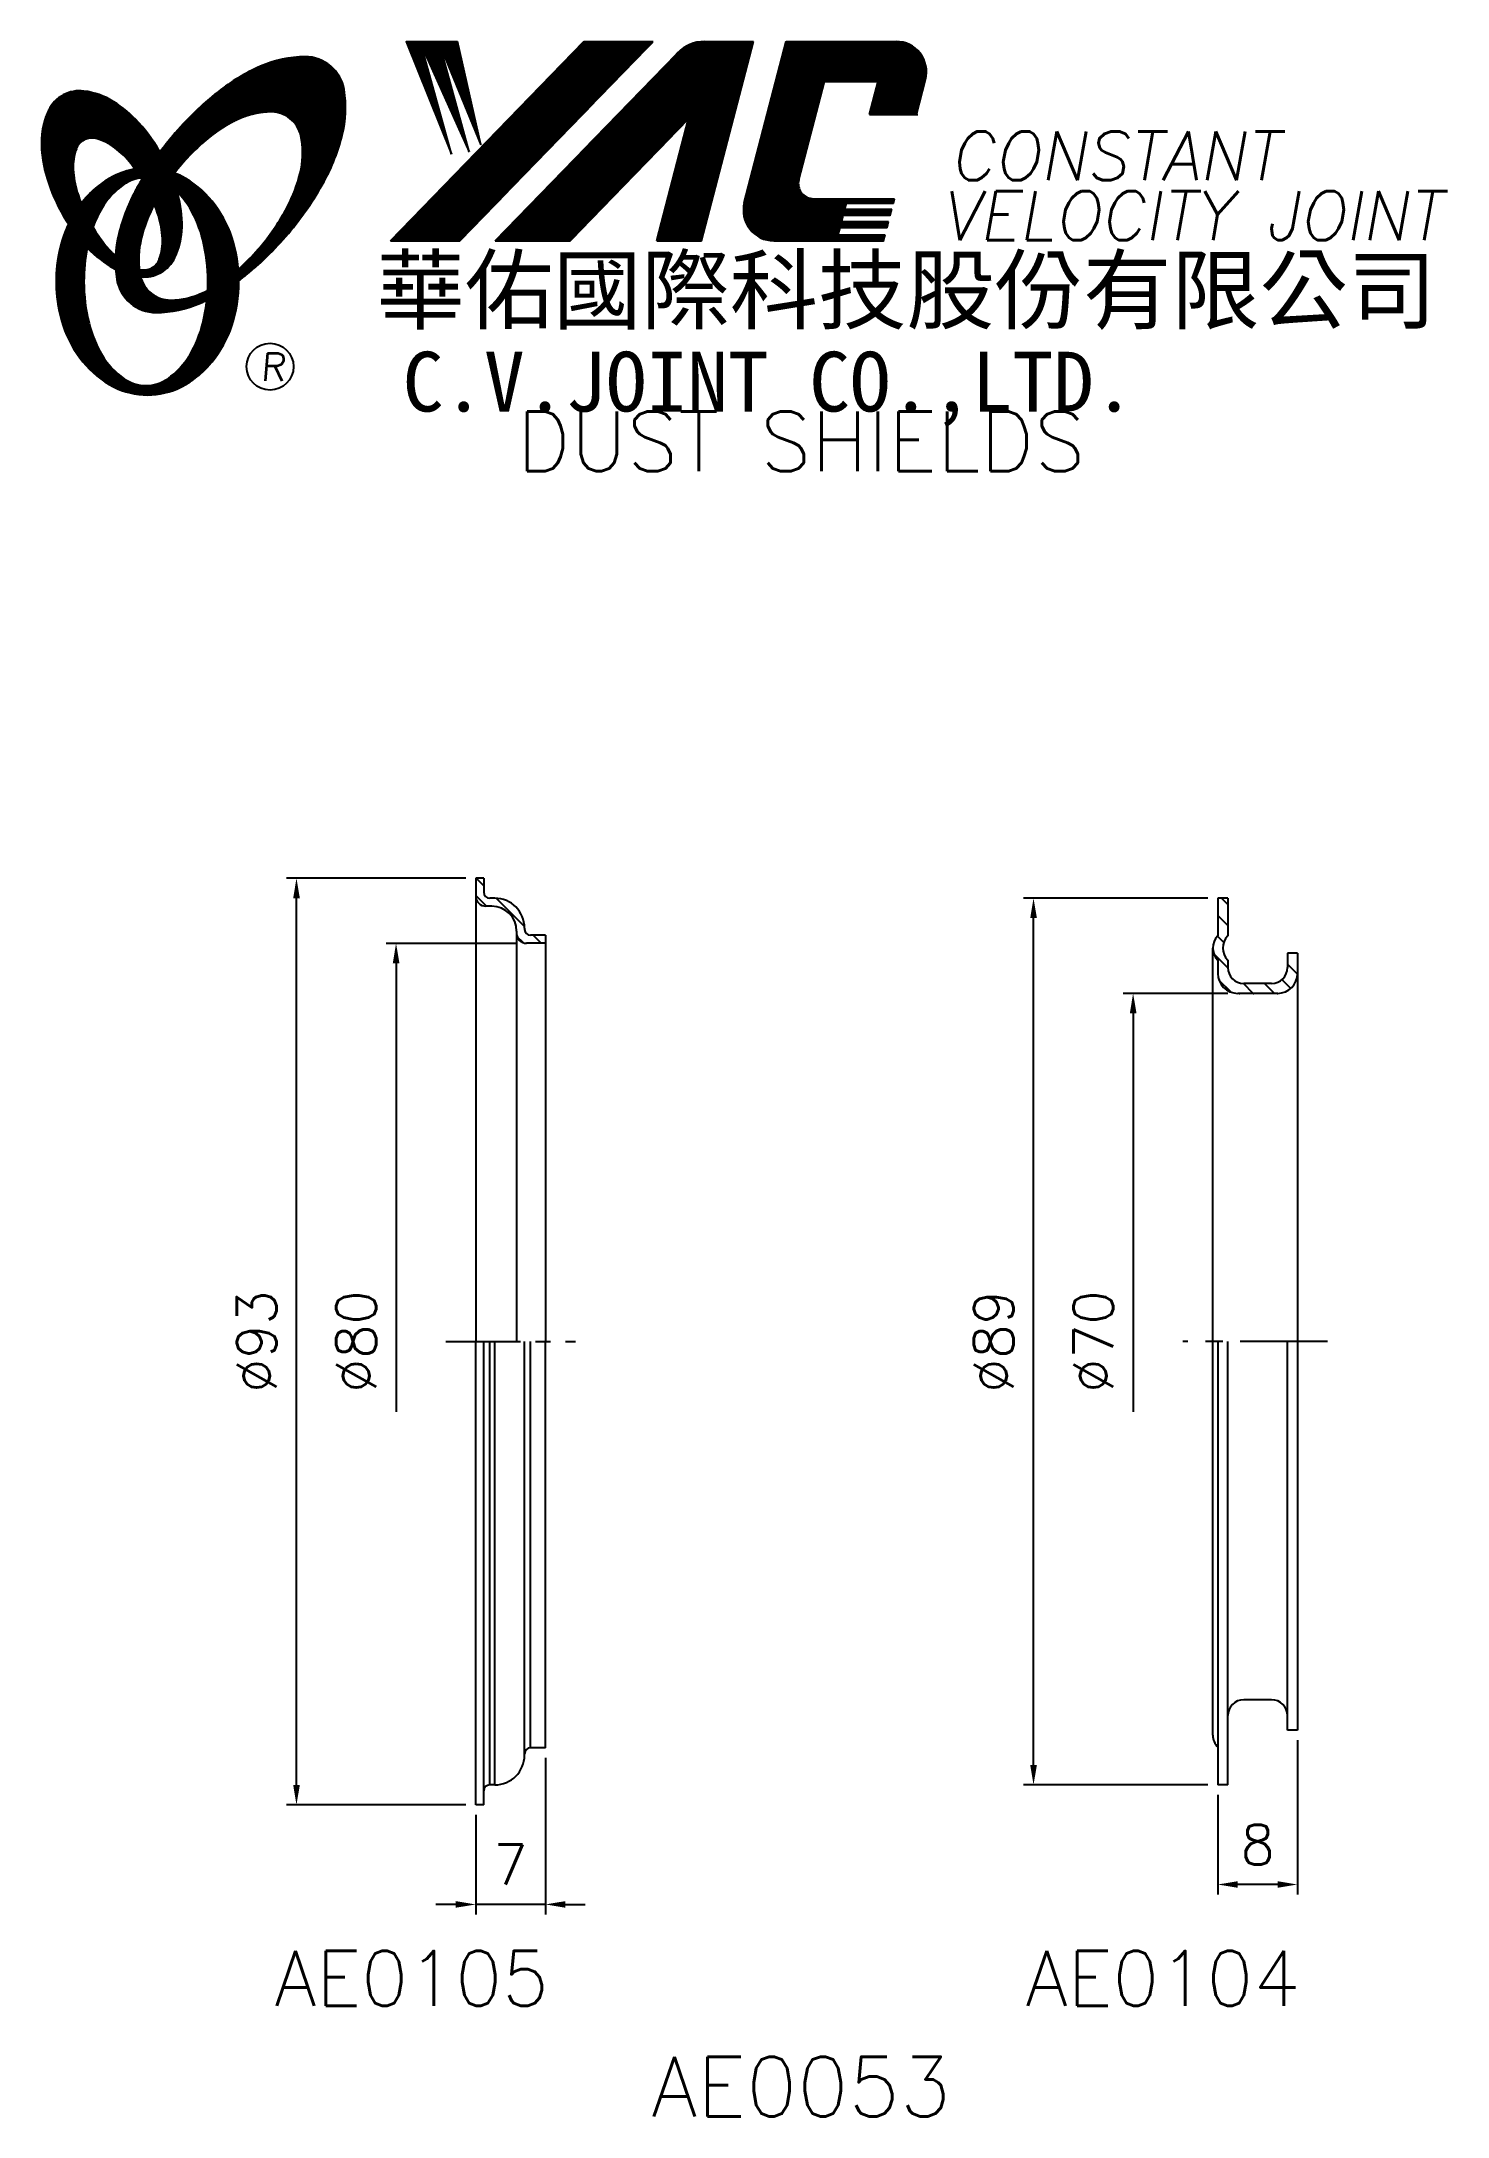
# Model space of a CAD drawing. Extents: x 95 to 237, y -5 to 204.
import ezdxf
from ezdxf.enums import TextEntityAlignment as Align

# ---------------------------------------------------------------- set-up
doc = ezdxf.new("R2010")
doc.units = 0
doc.header["$LTSCALE"] = 10
doc.header["$MEASUREMENT"] = 0
doc.linetypes.add('CENTER', pattern=[2, 1.25, -0.25, 0.25, -0.25])
doc.layers.get('0').update_dxf_attribs({"linetype": 'CONTINUOUS'})
doc.layers.get('DEFPOINTS').update_dxf_attribs({"linetype": 'CONTINUOUS'})
doc.layers.add('4', color=4, linetype='CONTINUOUS')
doc.styles.add('CHINA', font='KAIU.TTF')
doc.styles.add('ITALICC', font='simplex.shx')
doc.dimstyles.new('STANDARD$0', dxfattribs={"dimtxt": 4, "dimasz": 2, "dimexe": 1, "dimexo": 1, "dimgap": 2, "dimtad": 1, "dimdec": 4, "dimzin": 10, "dimtxsty": 'ITALICC', "dimcen": 2, "dimclrd": 5, "dimclre": 5, "dimclrt": 18, "dimaunit": 1, "dimazin": 3, "dimtp": 0.1, "dimtfac": 0.7, "dimtdec": 4, "dimtmove": 0, "dimatfit": 3, "dimtolj": 1, "dimtzin": 10})
pattern_1 = [(45, (-3.624599, -3.868197), (-0.00883883476, 0.00883883476), [])]
pattern_2 = [(45, (164.965947, -40.172606), (-0.00727476112, 0.00727476112), [])]

# ---------------------------------------------------------------- blocks, each defined once
blk = doc.blocks.new('*D17')
at = {"color": 5, "linetype": 'BYBLOCK'}
for p, q in [((214.51, 108.02), (204.01, 108.02)), ((205.01, 106.02), (205.01, 66.02))]:
    blk.add_line(p, q, dxfattribs=at)
blk.add_solid([(204.68, 106.02), (205.35, 106.02), (205.01, 108.02)], dxfattribs=at)
at = {"layer": 'DEFPOINTS', "color": 0, "linetype": 'BYBLOCK'}
for p in [(205.01, 108.02), (215.51, 108.02), (213.01, 38.12)]:
    blk.add_point(p, dxfattribs=at)
at = {"color": 18, "linetype": 'BYBLOCK', "insert": (201.01, 73.07), "char_height": 4, "attachment_point": 5, "rotation": 90, "style": 'ITALICC'}
blk.add_mtext('\\A1;∅70', dxfattribs=at)
blk = doc.blocks.new('*D18')
at = {"color": 5, "linetype": 'BYBLOCK'}
for p, q in [((212.51, 117.57), (194.01, 117.57)), ((195.01, 30.57), (195.01, 115.57)), ((212.51, 28.57), (194.01, 28.57))]:
    blk.add_line(p, q, dxfattribs=at)
for points in [[(194.68, 115.57), (195.35, 115.57), (195.01, 117.57)], [(194.68, 30.57), (195.35, 30.57), (195.01, 28.57)]]:
    blk.add_solid(points, dxfattribs=at)
at = {"layer": 'DEFPOINTS', "color": 0, "linetype": 'BYBLOCK'}
for p in [(195.01, 117.57), (213.51, 117.57), (213.51, 28.57)]:
    blk.add_point(p, dxfattribs=at)
at = {"color": 18, "linetype": 'BYBLOCK', "insert": (191.01, 73.07), "char_height": 4, "attachment_point": 5, "rotation": 90, "style": 'ITALICC'}
blk.add_mtext('\\A1;∅89', dxfattribs=at)
blk = doc.blocks.new('*D19')
at = {"color": 5, "linetype": 'BYBLOCK'}
for p, q in [((143.11, 113.04), (130.01, 113.04)), ((131.01, 111.04), (131.01, 66.02))]:
    blk.add_line(p, q, dxfattribs=at)
blk.add_solid([(130.68, 111.04), (131.35, 111.04), (131.01, 113.04)], dxfattribs=at)
at = {"layer": 'DEFPOINTS', "color": 0, "linetype": 'BYBLOCK'}
for p in [(131.01, 113.04), (144.11, 113.04), (139.01, 33.09)]:
    blk.add_point(p, dxfattribs=at)
at = {"color": 18, "linetype": 'BYBLOCK', "insert": (127.01, 73.07), "char_height": 4, "attachment_point": 5, "rotation": 90, "style": 'ITALICC'}
blk.add_mtext('\\A1;∅80', dxfattribs=at)
blk = doc.blocks.new('*D20')
at = {"color": 5, "linetype": 'BYBLOCK'}
for p, q in [((138.01, 119.57), (120.01, 119.57)), ((121.01, 28.57), (121.01, 117.57)), ((138.01, 26.57), (120.01, 26.57))]:
    blk.add_line(p, q, dxfattribs=at)
for points in [[(120.68, 117.57), (121.35, 117.57), (121.01, 119.57)], [(120.68, 28.57), (121.35, 28.57), (121.01, 26.57)]]:
    blk.add_solid(points, dxfattribs=at)
at = {"layer": 'DEFPOINTS', "color": 0, "linetype": 'BYBLOCK'}
for p in [(121.01, 119.57), (139.01, 119.57), (139.01, 26.57)]:
    blk.add_point(p, dxfattribs=at)
at = {"color": 18, "linetype": 'BYBLOCK', "insert": (117.01, 73.07), "char_height": 4, "attachment_point": 5, "rotation": 90, "style": 'ITALICC'}
blk.add_mtext('\\A1;∅93', dxfattribs=at)
blk = doc.blocks.new('*D21')
at = {"color": 5, "linetype": 'BYBLOCK'}
for p, q in [((146.01, 31.29), (146.01, 15.57)), ((139.01, 25.57), (139.01, 15.57)), ((137.01, 16.57), (135.01, 16.57)), ((146.01, 16.57), (139.01, 16.57)), ((148.01, 16.57), (150.01, 16.57))]:
    blk.add_line(p, q, dxfattribs=at)
for points in [[(137.01, 16.9), (137.01, 16.24), (139.01, 16.57)], [(148.01, 16.9), (148.01, 16.24), (146.01, 16.57)]]:
    blk.add_solid(points, dxfattribs=at)
at = {"layer": 'DEFPOINTS', "color": 0, "linetype": 'BYBLOCK'}
for p in [(146.01, 32.29), (139.01, 26.57), (139.01, 16.57)]:
    blk.add_point(p, dxfattribs=at)
at = {"color": 18, "linetype": 'BYBLOCK', "insert": (142.51, 20.57), "char_height": 4, "attachment_point": 5, "style": 'ITALICC'}
blk.add_mtext('\\A1;7', dxfattribs=at)
blk = doc.blocks.new('*D22')
at = {"color": 5, "linetype": 'BYBLOCK'}
for p, q in [((221.51, 33.07), (221.51, 17.57)), ((213.51, 27.57), (213.51, 17.57)), ((219.51, 18.57), (215.51, 18.57))]:
    blk.add_line(p, q, dxfattribs=at)
for points in [[(215.51, 18.9), (215.51, 18.24), (213.51, 18.57)], [(219.51, 18.9), (219.51, 18.24), (221.51, 18.57)]]:
    blk.add_solid(points, dxfattribs=at)
at = {"layer": 'DEFPOINTS', "color": 0, "linetype": 'BYBLOCK'}
for p in [(221.51, 34.07), (213.51, 28.57), (213.51, 18.57)]:
    blk.add_point(p, dxfattribs=at)
at = {"color": 18, "linetype": 'BYBLOCK', "insert": (217.51, 22.57), "char_height": 4, "attachment_point": 5, "style": 'ITALICC'}
blk.add_mtext('\\A1;8', dxfattribs=at)

msp = doc.modelspace()

# ---------------------------------------------------------------- hatches: boundary and pattern name
at = {"layer": '4', "linetype": 'CONTINUOUS'}
h = msp.add_hatch(dxfattribs=at)
h.set_pattern_fill('ANSI31', color=5, scale=0.082305, style=0)
h.set_pattern_definition([(45, (-3.624599, -3.868197), (-0.00727476112, 0.00727476112), [])])
h.paths.add_polyline_path([(118.41087, 196.50031, -0.172879177), (120.35235, 195.84174, -0.172879177), (121.43964, 194.10369, -0.104527385), (121.46742, 190.7755, -0.065680101), (120.29789, 187.37354, -0.051823203), (117.85747, 183.53115, -0.044272532), (115.1825, 180.70482, -0.020203161), (115.23608, 179.5669, 0.006517006), (115.64063, 179.87898, 0.049863361), (120.19406, 184.29204, 0.049863361), (123.78369, 189.5192, 0.063682799), (125.60474, 194.14655, 0.103597411), (125.79404, 198.73052, 0.177892575), (124.44543, 201.1008, 0.177892575), (121.88304, 202.03413, 0.103597411), (117.39524, 201.08108, 0.063682799), (113.1375, 198.51201, 0.049863361), (108.58407, 194.09894, 0.016070017), (107.31337, 192.49263, -0.007061632), (107.56066, 192.0556, -0.031648676), (108.51324, 190.01902, -0.008069351), (108.94515, 190.58334, -0.051823203), (112.12352, 193.84179, -0.065680101), (115.16545, 195.76214, -0.104527385)])
h.paths.add_polyline_path([(105.3352, 183.33899, -0.065680101), (106.50473, 186.74095, -0.006063428), (106.74867, 187.21596, 0.027613469), (106.02184, 188.80403, 0.017011252), (105.48842, 189.73901, 0.007829282), (104.99443, 188.87178, 0.063682799), (103.17339, 184.24443, 0.103597411), (102.98409, 179.66046, 0.177892575), (104.3327, 177.29018, 0.177892575), (106.89509, 176.35686, 0.103597411), (111.38289, 177.3099, 0.008811776), (112.00986, 177.59998, 0.013922709), (112.08718, 178.56979, -0.009086703), (111.63717, 178.35234, -0.104527385), (108.39175, 177.61418, -0.172879177), (106.45027, 178.27275, -0.172879177), (105.36298, 180.0108, -0.104527385)])
h = msp.add_hatch(dxfattribs=at)
h.set_pattern_fill('ANSI31', color=5, scale=0.1, style=0)
h.set_pattern_definition(pattern_1)
h.paths.add_polyline_path([(156.83411, 203.56279), (149.8768, 203.56279), (130.46019, 183.55903), (137.4175, 183.55903)])
h.paths.add_polyline_path([(160.381, 195.79722), (157.20062, 183.55903), (161.68161, 183.55903), (166.88004, 203.56279), (161.98332, 203.56279, 0.202785967), (159.24924, 202.40637), (140.95511, 183.55903), (148.50203, 183.55903)])
h.paths.add_polyline_path([(174.0081, 199.56437), (179.40182, 199.56437), (178.5328, 196.22035), (183.24963, 196.22035), (184.16634, 199.74792, 0.490800957), (181.21614, 203.56279), (170.18183, 203.56279), (165.97477, 187.3739, 0.490800957), (168.92497, 183.55903), (179.95929, 183.55903), (180.11374, 184.15334), (175.39691, 184.15334), (175.59028, 184.89742), (180.3071, 184.89742), (180.46566, 185.50756), (175.74884, 185.50756), (175.91008, 186.12803), (180.6269, 186.12803), (180.78309, 186.72902), (176.06626, 186.72902), (176.22307, 187.3324), (180.93989, 187.3324), (181.05662, 187.78159), (172.91687, 187.78159, -0.490800957), (171.44177, 189.68903)])
h = msp.add_hatch(dxfattribs=at)
h.set_pattern_fill('ANSI31', color=1, scale=0.1, style=0)
h.set_pattern_definition(pattern_1)
h.paths.add_polyline_path([(137.19217, 203.56279), (132.01484, 203.56279), (136.5856, 192.25905), (133.51967, 203.21703), (138.35441, 192.49471), (135.4064, 203.21703), (139.53362, 193.20167)])
h = msp.add_hatch(dxfattribs=at)
h.set_pattern_fill('ANSI31', color=3, scale=0.082305, style=0)
h.set_pattern_definition(pattern_2)
h.paths.add_polyline_path([(102.61437, 197.55114, 0.106488277), (99.67249, 198.58972, 0.158297415), (97.58229, 198.19467, 0.158297415), (96.12296, 196.64698, 0.106488277), (95.41215, 193.60922, 0.071723199), (95.83019, 190.29626, 0.058080454), (97.37517, 186.48087, 0.058080454), (99.75622, 183.12308, 0.071723199), (102.32146, 180.98533, 0.020895977), (102.86165, 180.68334, -0.030777155), (102.84574, 182.05956, -0.042059526), (101.74938, 183.22232, -0.04691039), (100.13022, 185.70347, -0.04691039), (99.00194, 188.44295, -0.060581117), (98.59984, 190.70502, -0.10187153), (98.91146, 192.79322, -0.185892489), (99.69155, 193.68487, -0.185892489), (100.86819, 193.82299, -0.10187153), (102.76584, 192.89745, -0.060581117), (104.40267, 191.28518, -0.04691039), (106.02184, 188.80403, -0.04691039), (107.15012, 186.06454, -0.060581117), (107.55222, 183.80248, -0.10187153), (107.2406, 181.71428, -0.185892489), (106.46051, 180.82263, -0.185892489), (105.28387, 180.68451, -0.002013383), (105.24307, 180.69514, 0.021593804), (105.36298, 180.0108, 0.006477741), (105.38098, 179.93376, 0.14950097), (107.35354, 180.3418, 0.158297415), (108.81287, 181.88949, 0.106488277), (109.52368, 184.92726, 0.071723199), (109.10564, 188.24021, 0.058080454), (107.56066, 192.0556, 0.058080454), (105.17961, 195.41339, 0.071723199)])
h = msp.add_hatch(dxfattribs=at)
h.set_pattern_fill('ANSI31', color=1, scale=0.082305, style=0)
h.set_pattern_definition(pattern_2)
h.paths.add_polyline_path([(103.70799, 189.22769, -0.120168026), (105.39978, 189.88108, 0.016865385), (104.80002, 190.76382, 0.076648372), (102.6438, 190.04491, 0.104809576), (99.55934, 187.53181, 0.005838257), (99.3924, 187.3196, 0.028089978), (100.13022, 185.70347, 0.014237292), (100.57235, 184.91842, -0.045767751), (101.49753, 186.85527, -0.106890197)])
h.paths.add_polyline_path([(99.67662, 179.47308, -0.048711043), (100.00673, 182.85341, -0.007865741), (99.75622, 183.12308, -0.037695478), (98.12035, 185.24184, 0.03042545), (97.59502, 183.93787, 0.080710289), (96.86958, 179.47308, 0.080710289), (97.59502, 175.00828, 0.089265679), (99.55934, 171.41434, 0.104809576), (102.6438, 168.90125, 0.11926607), (106.05299, 168.07631, 0.11926607), (109.46218, 168.90125, 0.104809576), (112.54664, 171.41434, 0.089265679), (114.51096, 175.00828, 0.080710289), (115.23639, 179.47308, 0.080710289), (114.51096, 183.93787, 0.089265679), (112.54664, 187.53181, 0.104809576), (109.46218, 190.04491, 0.025513357), (108.76895, 190.35766, 0.004818181), (108.51324, 190.01902, -0.023722145), (109.05446, 188.42228, -0.065307489), (110.28964, 186.85527, -0.073950765), (111.60209, 183.65754, -0.060532391), (112.11054, 179.47308, -0.060532391), (111.60209, 175.28861, -0.073950765), (110.28964, 172.09088, -0.106890197), (108.07918, 169.71846, -0.153118262), (105.89358, 169.03308, -0.153118262), (103.70799, 169.71846, -0.106890197), (101.49753, 172.09088, -0.073950765), (100.18508, 175.28861, -0.060532391)])
h = msp.add_hatch(dxfattribs=at)
h.set_pattern_fill('ANSI31', color=5, scale=10, angle=90, style=0)
h.set_pattern_definition([(135, (-99.0606, 0.6027), (-0.8838835, -0.8838835), [])])
h.paths.add_polyline_path([(144.11415, 113.04369), (146.01415, 113.04369), (146.01415, 113.84369), (144.51415, 113.84369, -0.414213562), (143.91415, 114.44369), (143.91415, 114.56869, 0.414213562), (140.91415, 117.56869), (140.41415, 117.56869, -0.414213562), (139.81415, 118.16869), (139.81415, 119.56869), (139.01415, 119.56869), (139.01415, 117.76869, 0.414213562), (140.01415, 116.76869), (140.61415, 116.76869, -0.414213562), (143.11415, 114.26869), (143.11415, 114.04369, 0.414213562)])
h = msp.add_hatch(dxfattribs=at)
h.set_pattern_fill('ANSI31', color=5, scale=12, angle=90, style=0)
h.set_pattern_definition([(135, (-17.0988, -9.9452), (-1.06066, -1.06066), [])])
h.paths.add_polyline_path([(214.51415, 117.56869), (213.51415, 117.56869), (213.51415, 113.79344, 0.40824829), (213.51415, 111.34395), (213.51415, 110.01869, 0.414213562), (215.51415, 108.01869), (219.51415, 108.01869, 0.414213562), (221.51415, 110.01869), (221.51415, 112.06869), (220.51415, 112.06869), (220.51415, 110.61869, -0.414213562), (218.91415, 109.01869), (216.11415, 109.01869, -0.414213562), (214.51415, 110.61869), (214.51415, 111.34395, -0.40824829), (214.51415, 113.79344)])

# ---------------------------------------------------------------- linework, layer by layer
at = {"layer": '4', "color": 5, "linetype": 'CONTINUOUS'}
for p, q in [((130.46019, 183.55903), (149.8768, 203.56279)), ((137.4175, 183.55903), (156.83411, 203.56279)), ((140.95511, 183.55903), (159.24924, 202.40637)), ((149.8768, 203.56279), (156.83411, 203.56279)), ((161.68161, 183.55903), (166.88004, 203.56279)), ((161.98332, 203.56279), (166.88004, 203.56279)), ((165.97477, 187.3739), (170.18183, 203.56279)), ((170.18183, 203.56279), (181.21614, 203.56279)), ((171.44177, 189.68903), (174.0081, 199.56437)), ((174.0081, 199.56437), (179.40182, 199.56437)), ((178.5328, 196.22035), (179.40182, 199.56437)), ((183.24963, 196.22035), (184.16634, 199.74792)), ((148.50203, 183.55903), (160.381, 195.79722)), ((157.20062, 183.55903), (160.381, 195.79722)), ((178.5328, 196.22035), (183.40006, 196.22035)), ((172.91687, 187.78159), (181.05662, 187.78159)), ((180.93989, 187.3324), (181.05662, 187.78159)), ((175.74884, 185.50756), (175.91008, 186.12803)), ((175.74884, 185.50756), (180.46566, 185.50756)), ((175.91008, 186.12803), (180.6269, 186.12803)), ((176.06626, 186.72902), (176.22307, 187.3324)), ((176.06626, 186.72902), (180.78309, 186.72902)), ((176.22307, 187.3324), (180.93989, 187.3324)), ((180.3071, 184.89742), (180.46566, 185.50756)), ((180.6269, 186.12803), (180.78309, 186.72902)), ((130.46019, 183.55903), (137.4175, 183.55903)), ((140.95511, 183.55903), (148.50203, 183.55903)), ((157.20062, 183.55903), (161.68161, 183.55903)), ((168.92497, 183.55903), (179.95929, 183.55903)), ((175.39691, 184.15334), (175.59028, 184.89742)), ((175.39691, 184.15334), (180.11374, 184.15334)), ((175.59028, 184.89742), (180.3071, 184.89742)), ((179.95929, 183.55903), (180.11374, 184.15334))]:
    msp.add_line(p, q, dxfattribs=at)
at = {"layer": '4', "color": 1, "linetype": 'CONTINUOUS'}
for p, q in [((132.01484, 203.56279), (136.5856, 192.25905)), ((132.01484, 203.56279), (137.19217, 203.56279)), ((136.5856, 192.25905), (133.51967, 203.21703)), ((133.51967, 203.21703), (138.35441, 192.49471)), ((138.35441, 192.49471), (135.4064, 203.21703)), ((135.4064, 203.21703), (139.53362, 193.20167)), ((139.53362, 193.20167), (137.19217, 203.56279))]:
    msp.add_line(p, q, dxfattribs=at)
at = {"layer": '4', "color": 7, "linetype": 'CONTINUOUS'}
for p, q in [((139.01415, 119.56869), (139.01415, 117.76869)), ((139.81415, 119.56869), (139.01415, 119.56869)), ((139.81415, 119.56869), (139.81415, 118.16869)), ((139.01415, 117.76869), (139.01415, 73.06869)), ((140.61415, 116.76869), (140.01415, 116.76869)), ((140.91415, 117.56869), (140.41415, 117.56869)), ((213.51415, 117.56869), (213.51415, 113.79344)), ((214.51415, 117.56869), (213.51415, 117.56869)), ((214.51415, 117.56869), (214.51415, 113.79344)), ((143.91415, 114.56869), (143.91415, 114.44369)), ((143.11415, 114.26869), (143.11415, 114.04369)), ((143.11415, 114.04369), (143.11415, 73.06869)), ((146.01415, 113.04369), (144.11415, 113.04369)), ((146.01415, 113.84369), (144.51415, 113.84369)), ((146.01415, 113.84369), (146.01415, 73.06869)), ((213.01415, 33.56869), (213.01415, 112.56869)), ((213.51415, 111.34395), (213.51415, 110.01869)), ((214.51415, 111.34395), (214.51415, 110.61869)), ((221.51415, 112.06869), (220.51415, 112.06869)), ((220.51415, 112.06869), (220.51415, 110.61869)), ((221.51415, 112.06869), (221.51415, 34.06869)), ((218.91415, 109.01869), (216.11415, 109.01869)), ((219.51415, 108.01869), (215.51415, 108.01869)), ((139.01415, 28.36869), (139.01415, 73.06869)), ((139.81415, 26.56869), (139.81415, 73.06869)), ((140.41415, 28.56869), (140.41415, 73.06869)), ((140.91415, 28.56869), (140.91415, 73.06869)), ((143.91415, 31.56869), (143.91415, 73.06869)), ((144.51415, 32.29369), (144.51415, 73.06869)), ((146.01415, 32.29369), (146.01415, 73.06869)), ((213.51415, 73.06869), (213.51415, 28.56869)), ((214.51415, 28.56869), (214.51415, 73.06869)), ((220.51415, 34.06869), (220.51415, 73.06869)), ((218.91415, 37.11869), (216.11415, 37.11869)), ((221.51415, 34.06869), (220.51415, 34.06869)), ((143.91415, 31.56869), (143.91415, 31.69369)), ((146.01415, 32.29369), (144.51415, 32.29369)), ((139.01415, 26.56869), (139.01415, 28.36869)), ((140.91415, 28.56869), (140.41415, 28.56869)), ((214.51415, 28.56869), (213.51415, 28.56869)), ((139.81415, 26.56869), (139.01415, 26.56869))]:
    msp.add_line(p, q, dxfattribs=at)
at = {"layer": '4', "color": 5, "linetype": 'CENTER', "ltscale": 0.6}
msp.add_line((136.01415, 73.06869), (149.01415, 73.06869), dxfattribs=at)
at = {"layer": '4', "color": 5, "linetype": 'CENTER', "ltscale": 0.7}
msp.add_line((224.51415, 73.06869), (210.01415, 73.06869), dxfattribs=at)
at = {"layer": '4', "color": 5, "linetype": 'CONTINUOUS'}
for points in [[(115.23608, 179.5669, 0.006517006), (115.64063, 179.87898, 0.049863361), (120.19406, 184.29204, 0.049863361), (123.78369, 189.5192, 0.063682799), (125.60474, 194.14655, 0.103597411), (125.79404, 198.73052, 0.177892575), (124.44543, 201.1008, 0.177892575), (121.88304, 202.03413, 0.103597411), (117.39524, 201.08108, 0.063682799), (113.1375, 198.51201, 0.049863361), (108.58407, 194.09894, 0.016070017), (107.31337, 192.49263)], [(115.1825, 180.70482, 0.044272532), (117.85747, 183.53115, 0.051823203), (120.29789, 187.37354, 0.065680101), (121.46742, 190.7755, 0.104527385), (121.43964, 194.10369, 0.172879177), (120.35235, 195.84174, 0.172879177), (118.41087, 196.50031, 0.104527385), (115.16545, 195.76214, 0.065680101), (112.12352, 193.84179, 0.051823203), (108.94515, 190.58334, 0.008069351), (108.51324, 190.01902)], [(105.48842, 189.73901, 0.007829282), (104.99443, 188.87178, 0.063682799), (103.17339, 184.24443, 0.103597411), (102.98409, 179.66046, 0.177892575), (104.3327, 177.29018, 0.177892575), (106.89509, 176.35686, 0.103597411), (111.38289, 177.3099, 0.008811776), (112.00986, 177.59998, 0.008811776)], [(106.74867, 187.21596, 0.006063428), (106.50473, 186.74095, 0.065680101), (105.3352, 183.33899, 0.104527385), (105.36298, 180.0108, 0.172879177), (106.45027, 178.27275, 0.172879177), (108.39175, 177.61418, 0.104527385), (111.63717, 178.35234, 0.009086703), (112.08718, 178.56979, 0.009086703)]]:
    msp.add_lwpolyline(points, format="xyb", dxfattribs=at)
at = {"layer": '4', "color": 3, "linetype": 'CONTINUOUS'}
for points in [[(105.38098, 179.93376, 0.14950097), (107.35354, 180.3418, 0.158297415), (108.81287, 181.88949, 0.106488277), (109.52368, 184.92726, 0.071723199), (109.10564, 188.24021, 0.058080454), (107.56066, 192.0556, 0.058080454), (105.17961, 195.41339, 0.071723199), (102.61437, 197.55114, 0.106488277), (99.67249, 198.58972, 0.158297415), (97.58229, 198.19467, 0.158297415), (96.12296, 196.64698, 0.106488277), (95.41215, 193.60922, 0.071723199), (95.83019, 190.29626, 0.058080454), (97.37517, 186.48087, 0.058080454), (99.75622, 183.12308, 0.071723199), (102.32146, 180.98533, 0.020895977), (102.86165, 180.68334, 0.020895977)], [(105.24307, 180.69514, 0.002013383), (105.28387, 180.68451, 0.185892489), (106.46051, 180.82263, 0.185892489), (107.2406, 181.71428, 0.10187153), (107.55222, 183.80248, 0.060581117), (107.15012, 186.06454, 0.04691039), (106.02184, 188.80403, 0.04691039), (104.40267, 191.28518, 0.060581117), (102.76584, 192.89745, 0.10187153), (100.86819, 193.82299, 0.185892489), (99.69155, 193.68487, 0.185892489), (98.91146, 192.79322, 0.10187153), (98.59984, 190.70502, 0.060581117), (99.00194, 188.44295, 0.04691039), (100.13022, 185.70347, 0.04691039), (101.74938, 183.22232, 0.042059526), (102.84574, 182.05956, 0.042059526)]]:
    msp.add_lwpolyline(points, format="xyb", dxfattribs=at)
at = {"layer": '4', "color": 1, "linetype": 'CONTINUOUS'}
for points in [[(98.12035, 185.24184, 0.03042545), (97.59502, 183.93787, 0.080710289), (96.86958, 179.47308, 0.080710289), (97.59502, 175.00828, 0.089265679), (99.55934, 171.41434, 0.104809576), (102.6438, 168.90125, 0.11926607), (106.05299, 168.07631, 0.11926607), (109.46218, 168.90125, 0.104809576), (112.54664, 171.41434, 0.089265679), (114.51096, 175.00828, 0.080710289), (115.23639, 179.47308, 0.080710289), (114.51096, 183.93787, 0.089265679), (112.54664, 187.53181, 0.104809576), (109.46218, 190.04491, 0.025513357), (108.76895, 190.35766, 0.025513357)], [(104.80002, 190.76382, 0.076648372), (102.6438, 190.04491, 0.104809576), (99.55934, 187.53181, 0.005838257), (99.3924, 187.3196, 0.005838257)], [(105.39978, 189.88108, 0.120168026), (103.70799, 189.22769, 0.106890197), (101.49753, 186.85527, 0.045767751), (100.57235, 184.91842, 0.045767751)], [(100.00673, 182.85341, 0.048711043), (99.67662, 179.47308, 0.060532391), (100.18508, 175.28861, 0.073950765), (101.49753, 172.09088, 0.106890197), (103.70799, 169.71846, 0.153118262), (105.89358, 169.03308, 0.153118262), (108.07918, 169.71846, 0.106890197), (110.28964, 172.09088, 0.073950765), (111.60209, 175.28861, 0.060532391), (112.11054, 179.47308, 0.060532391), (111.60209, 183.65754, 0.073950765), (110.28964, 186.85527, 0.065307489), (109.05446, 188.42228)]]:
    msp.add_lwpolyline(points, format="xyb", dxfattribs=at)
at = {"layer": '4', "color": 5, "linetype": 'CONTINUOUS'}
msp.add_circle((118.35723, 170.92736), 2.35282, dxfattribs=at)
for centre, radius, start, end in [((161.98332, 199.75255), 3.81024, 90, 135.8533387), ((181.21614, 200.5146), 3.04819, 345.4326059, 90), ((172.91687, 189.30569), 1.5241, 165.4326059, 270), ((168.92497, 186.60722), 3.04819, 165.4326059, 270)]:
    msp.add_arc(centre, radius, start, end, dxfattribs=at)
at = {"layer": '4', "color": 7, "linetype": 'CONTINUOUS'}
for centre, radius, start, end in [((140.01415, 117.76869), 1, 180, 270), ((140.41415, 118.16869), 0.6, 180, 270), ((140.61415, 114.26869), 2.5, 0, 90), ((140.91415, 114.56869), 3, 0, 90), ((144.11415, 114.04369), 1, 180, 270), ((144.51415, 114.44369), 0.6, 180, 270), ((214.76415, 112.56869), 1.75, 135.5846914, 224.4153086), ((215.76415, 112.56869), 1.75, 135.5846914, 224.4153086), ((216.11415, 110.61869), 1.6, 180, 270), ((218.91415, 110.61869), 1.6, 270, 0), ((215.51415, 110.01869), 2, 180, 270), ((219.51415, 110.01869), 2, 270, 0), ((216.11415, 35.51869), 1.6, 90, 180), ((218.91415, 35.51869), 1.6, 0, 90), ((214.76415, 33.56869), 1.75, 180, 224.4153086), ((140.91415, 31.56869), 3, 270, 0), ((144.51415, 31.69369), 0.6, 90, 180), ((140.41415, 27.96869), 0.6, 90, 180)]:
    msp.add_arc(centre, radius, start, end, dxfattribs=at)
for p in [(215.69777, 108.01869), (217.11198, 108.01869), (219.51415, 108.01869), (219.51415, 108.01869)]:
    msp.add_point(p, dxfattribs=at)

# ---------------------------------------------------------------- texts
at = {"layer": '4', "color": 5, "linetype": 'CONTINUOUS', "style": 'ITALICC'}
for s, height, oblique, p in [('CONSTANT', 4.9, 10, (186.609, 189.62949)), ('VELOCITY JOINT', 4.9, 10, (185.73078, 183.63411)), ('R', 2.75625, 5, (117.39854, 169.51775))]:
    msp.add_text(s, height=height, dxfattribs=dict(at, oblique=oblique)).set_placement(p)
at = {"layer": '4', "color": 7, "linetype": 'CONTINUOUS', "style": 'CHINA'}
for s, height, p in [('華佑國際科技股份有限公司', 6.5, (129.04684, 175.36918)), ('C.V.JOINT CO.,LTD.', 6, (131.67547, 166.42296))]:
    msp.add_text(s, height=height, dxfattribs=at).set_placement(p)
at = {"layer": '4', "color": 18, "linetype": 'CONTINUOUS', "style": 'ITALICC'}
for s, height, p in [('DUST SHIELDS', 6, (171.6782, 160.43014)), ('AE0105', 5.5, (132.5773, 6.39927)), ('AE0104', 5.5, (207.99883, 6.39927)), ('AE0053', 6, (171.6782, -4.71725))]:
    msp.add_text(s, height=height, dxfattribs=at).set_placement(p, align=Align.CENTER)

# ---------------------------------------------------------------- dimensions: what is measured, and where the dimension line sits
at = {"layer": '4', "color": 7, "linetype": 'CONTINUOUS'}
for base, p1, p2, text, picture, middle in [((121.01422, 119.56869), (139.01415, 26.56869), (139.01415, 119.56869), '%%C93', '*D20', (117.01422, 73.06869)), ((195.01415, 117.56869), (213.51415, 28.56869), (213.51415, 117.56869), '%%C89', '*D18', (191.01415, 73.06869))]:
    dim = msp.add_linear_dim(base=base, p1=p1, p2=p2, angle=90, text=text, dimstyle='STANDARD$0', dxfattribs=at)
    dim.commit()
    dim.dimension.update_dxf_attribs({"geometry": picture, "text_midpoint": middle})
for base, p1, p2, text, picture, middle in [((131.01418, 113.04369), (139.01415, 33.09369), (144.11415, 113.04369), '%%C80', '*D19', (127.01418, 73.06869)), ((205.01413, 108.01869), (213.01415, 38.11869), (215.51415, 108.01869), '%%C70', '*D17', (201.01413, 73.06869))]:
    dim = msp.add_linear_dim(base=base, p1=p1, p2=p2, angle=90, text=text, dimstyle='STANDARD$0', override={"dimcen": -2, "dimse1": 1, "dimsd1": 1}, dxfattribs=at)
    dim.commit()
    dim.dimension.update_dxf_attribs({"geometry": picture, "text_midpoint": middle})
for base, p1, p2, text, picture, middle in [((213.51415, 18.5687), (221.51415, 34.06869), (213.51415, 28.56869), '8', '*D22', (217.51415, 22.5687)), ((139.01415, 16.56869), (146.01415, 32.29369), (139.01415, 26.56869), '7', '*D21', (142.51415, 20.56869))]:
    dim = msp.add_linear_dim(base=base, p1=p1, p2=p2, text=text, dimstyle='STANDARD$0', dxfattribs=at)
    dim.commit()
    dim.dimension.update_dxf_attribs({"geometry": picture, "text_midpoint": middle})

doc.saveas('drawing.dxf')
